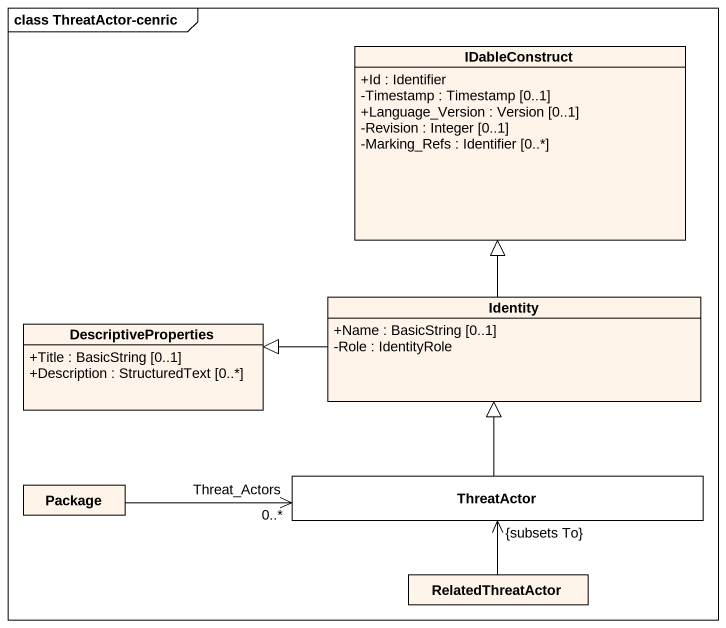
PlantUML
@startuml
mainframe class ThreatActor-cenric
hide circle
hide empty members
skinparam classAttributeIconSize 0
class IDableConstruct #FFF4EA {
  +Id : Identifier
  -Timestamp : Timestamp [0..1]
  +Language_Version : Version [0..1]
  -Revision : Integer [0..1]
  -Marking_Refs : Identifier [0..*]
}
class Identity #FFF4EA {
  +Name : BasicString [0..1]
  -Role : IdentityRole
}
class DescriptiveProperties #FFF4EA {
  +Title : BasicString [0..1]
  +Description : StructuredText [0..*]
}
class "Package" as Package_ #FFF4EA
class ThreatActor
class RelatedThreatActor #FFF4EA
Identity -up-|> IDableConstruct
Identity -left-|> DescriptiveProperties
ThreatActor -up-|> Identity
ThreatActor "Threat_Actors\n0..*" <-left- Package_
RelatedThreatActor -up-> "{subsets To}" ThreatActor
@enduml
